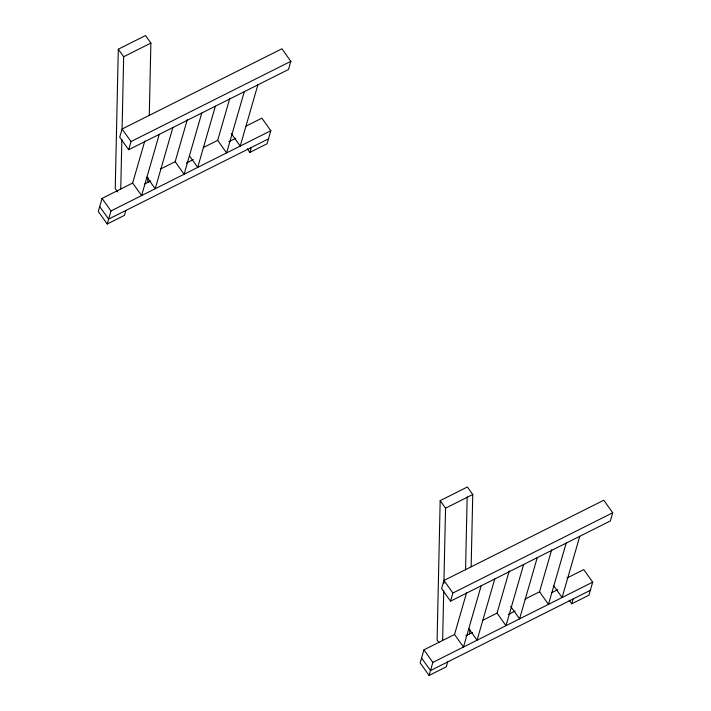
<?xml version="1.0" encoding="UTF-8"?>
<svg xmlns="http://www.w3.org/2000/svg" width="711" height="711" viewBox="0 0 711 711"><rect width="100%" height="100%" fill="white"/><g stroke="black" fill="none" stroke-linecap="round" stroke-linejoin="round"><path stroke-width="1.07" d="M149.283 115.369L150.874 43.078L145.506 35.55L118.302 49.21L115.235 188.548L117.617 191.899M120.754 189.019L121.848 139.392M118.302 49.21L123.67 56.729L122.079 129.029L119.724 137.187L128.664 149.728L288.488 69.491L290.843 61.324L281.903 48.783L122.079 129.029L131.02 141.569L128.664 149.728M147.799 182.416L147.915 177.377M471.153 566.809L472.753 494.518L467.385 486.991L440.18 500.651L437.105 639.998L438.9 642.504M442.633 640.46L443.726 590.832M443.886 583.491L445.548 508.178L440.18 500.651M465.554 569.938L467.163 496.945M469.678 633.857L469.767 629.83M144.795 140.991L132.655 183.038L102.046 198.405L98.278 211.469L107.219 224.009L124.407 215.38L125.82 210.483M107.219 224.009L110.987 210.945L270.82 130.708L261.879 118.168L246.077 126.096M159.264 134.361L141.596 195.578L132.655 183.038M172.871 127.536L155.202 188.753L146.893 177.11M160.588 169.014L175.164 161.699L187.349 119.484M201.773 113.022L184.105 174.239L175.164 161.699M215.371 106.197L197.702 167.414L189.402 155.771M203.213 147.612L217.673 140.36L229.857 98.145M244.282 91.683L226.613 152.901L217.673 140.36M257.88 84.849L240.211 146.075L231.271 133.535M247.312 148.812L249.863 152.394L251.276 147.497M270.82 130.708L267.052 143.764L249.863 152.394M466.665 592.432L454.533 634.488L423.925 649.854L420.157 662.91L429.097 675.45L446.277 666.82L447.69 661.923M443.948 580.469L441.593 588.628L450.534 601.168L610.367 520.932L612.722 512.764L603.781 500.224L443.948 580.469L452.889 593.01L450.534 601.168M429.097 675.45L432.866 662.394L592.698 582.149L583.758 569.609L566.969 578.034M481.143 585.811L463.474 647.028L454.533 634.488M494.74 578.976L477.072 640.193L468.771 628.551M482.467 620.463L497.042 613.14L509.227 570.924M523.652 564.463L505.983 625.68L497.042 613.14M537.249 557.637L519.581 618.854L510.64 606.314M525.091 599.062L539.542 591.801L551.736 549.585M566.16 543.124L548.483 604.341L539.542 591.801M579.758 536.298L562.09 597.516L553.789 585.873M569.191 600.253L571.742 603.835L573.155 598.938M592.698 582.149L588.921 595.205L571.742 603.835M123.67 56.729L150.874 43.078M131.02 141.569L290.843 61.324M144.884 183.882L150.768 180.932M186.362 163.059L193.276 159.584M228.871 141.711L235.794 138.236M268.465 138.867L108.632 219.112L99.691 206.572M445.548 508.178L472.753 494.518M452.889 593.01L612.722 512.764M465.794 635.812L472.646 632.372M508.241 614.5L515.155 611.025M551.736 592.663L557.673 589.686M590.334 590.308L430.51 670.553L421.57 658.013M102.046 198.405L110.987 210.945M423.925 649.854L432.866 662.394"/></g></svg>
